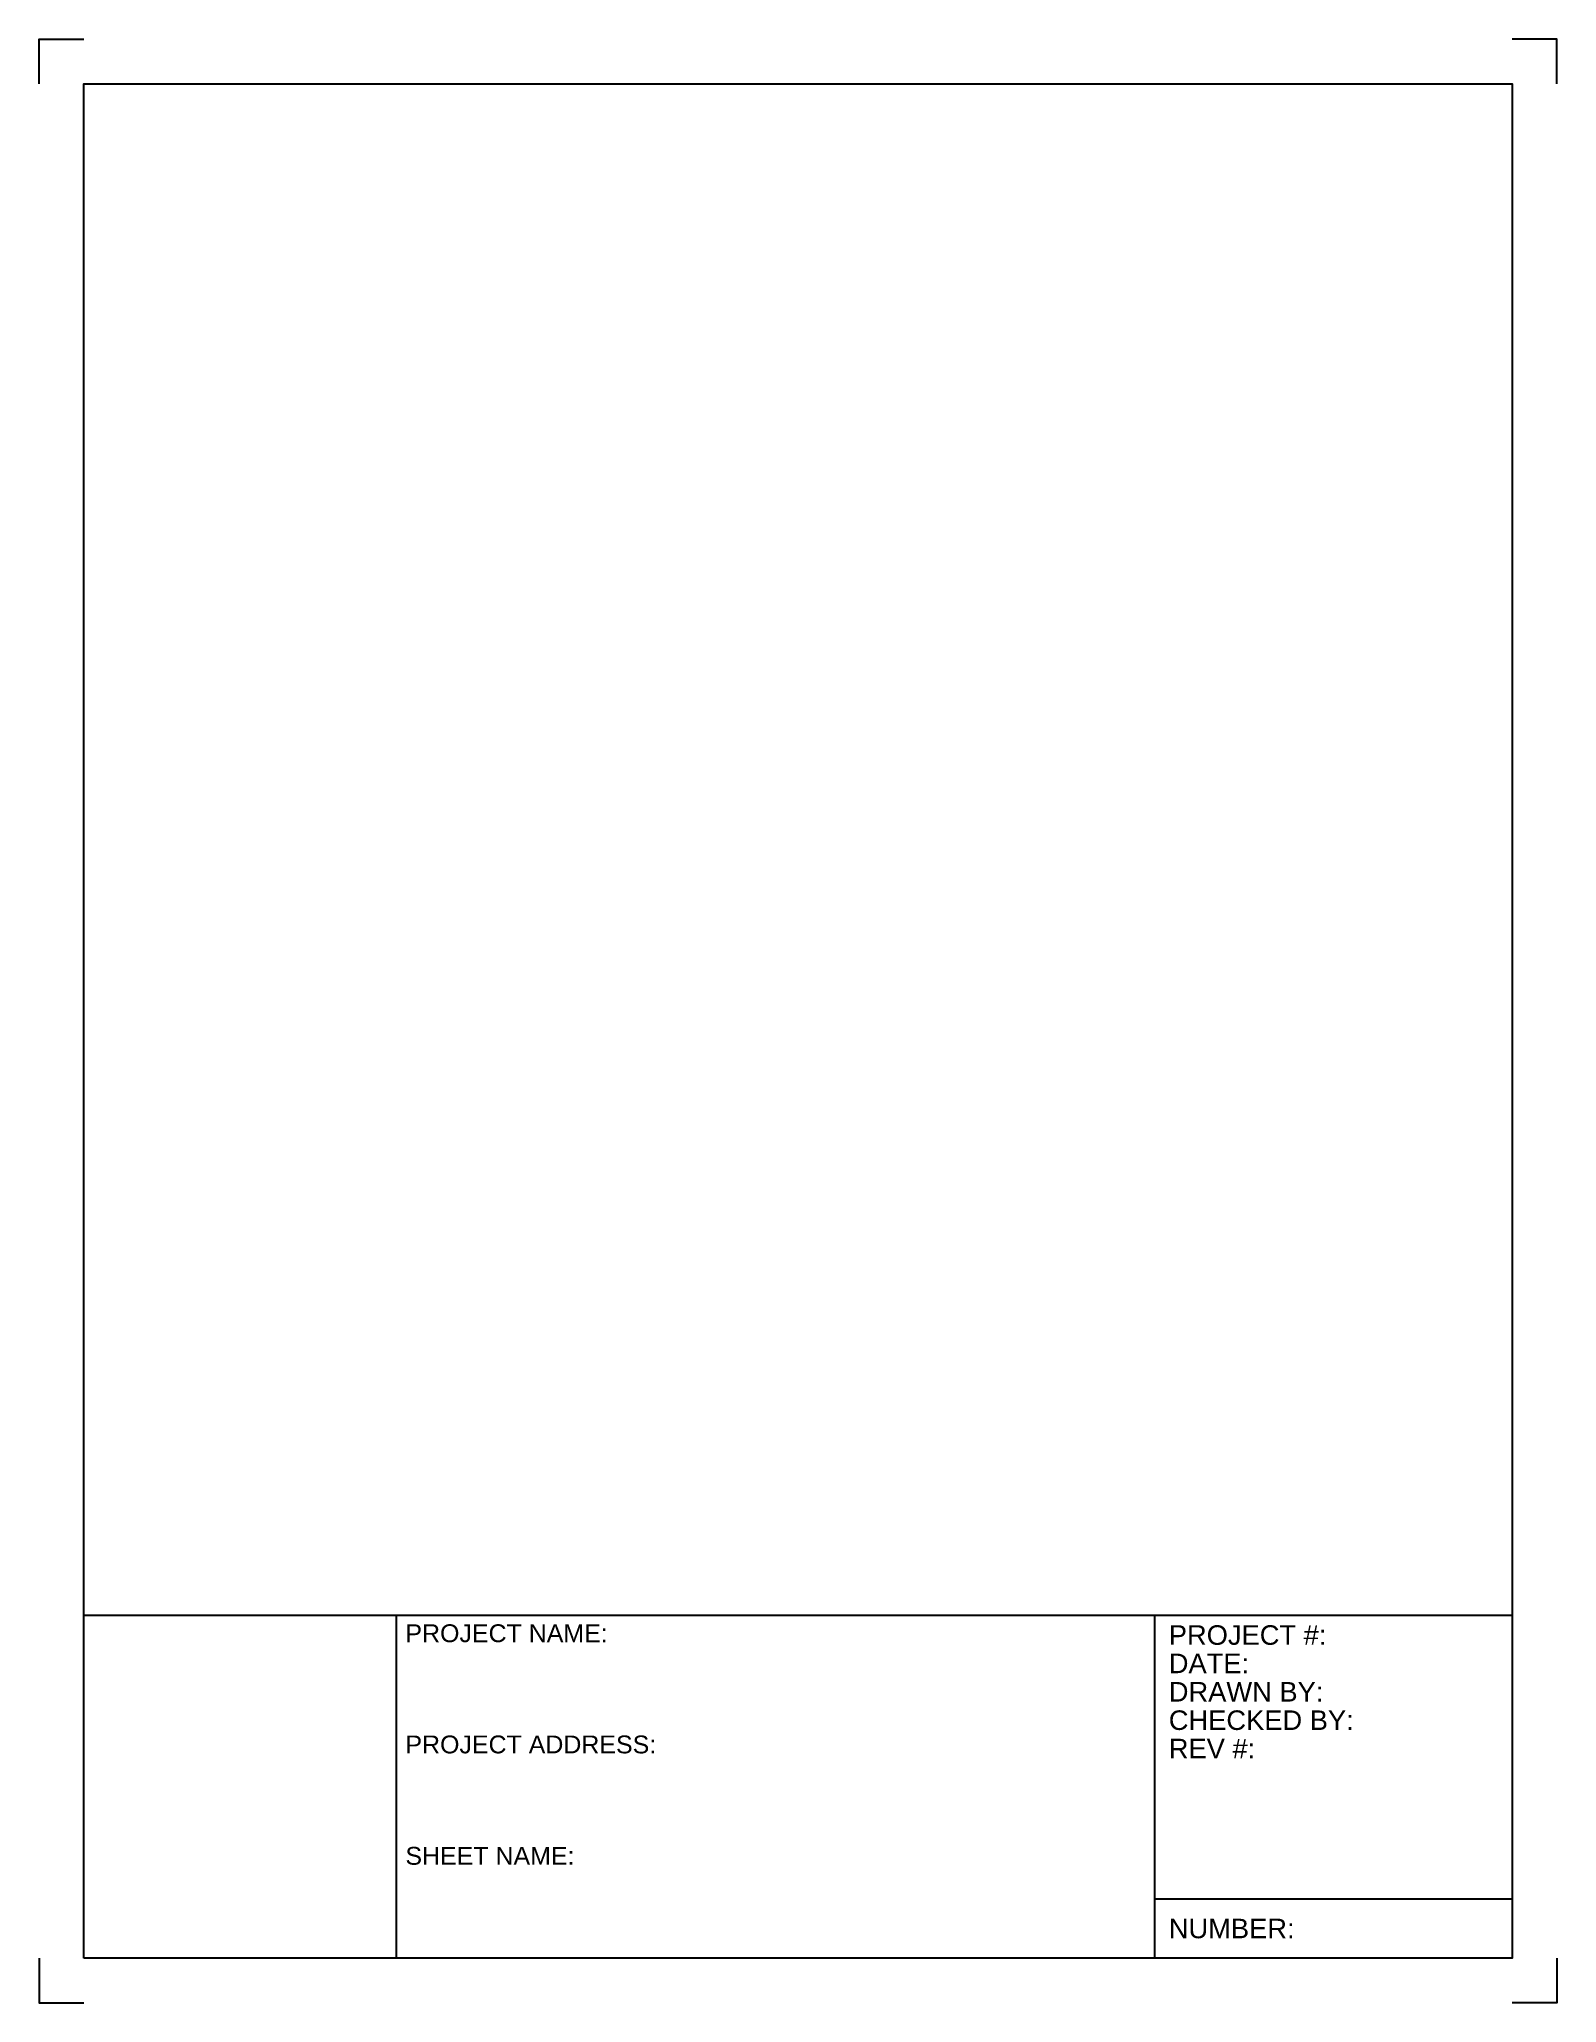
# Model space of a CAD drawing. Extents: x 0 to 8.5, y 0 to 11.
import ezdxf
from ezdxf.enums import TextEntityAlignment as Align

# ---------------------------------------------------------------- set-up
doc = ezdxf.new("R2010")
doc.units = 0
doc.header["$MEASUREMENT"] = 0
doc.layers.add('G-ANNO-TEXT', color=1, linetype='CONTINUOUS')
doc.layers.add('G-ANNO-TTLB-WIDE', color=7, linetype='CONTINUOUS')
doc.layers.add('G-BDR-PLOT EDGE', color=1, linetype='CONTINUOUS', plot=False)
doc.styles.add('NEI-A', font='arial.ttf')
doc.styles.get("Standard").update_dxf_attribs({"font": 'arial.ttf'})

msp = doc.modelspace()

# ---------------------------------------------------------------- linework, layer by layer
at = {"layer": 'G-ANNO-TTLB-WIDE'}
for p, q in [((8.25, 2.17), (0.25, 2.17)), ((2.001, 0.25), (2.001, 2.17)), ((6.249, 0.25), (6.249, 2.17))]:
    msp.add_line(p, q, dxfattribs=at)
at = {"layer": 'G-ANNO-TTLB-WIDE', "flags": 128}
msp.add_lwpolyline([(0.25, 0.25), (0.25, 10.75), (8.25, 10.75), (8.25, 0.25)], close=True, dxfattribs=at)
msp.add_lwpolyline([(6.249, 0.582), (8.25, 0.582)], dxfattribs=at)
at = {"layer": 'G-BDR-PLOT EDGE'}
for points in [[(0, 10.75), (0, 11), (0.25, 11)], [(8.5, 10.75), (8.5, 11), (8.25, 11)], [(0, 0.25), (0, 0), (0.25, 0)], [(8.5, 0.25), (8.5, 0), (8.25, 0)]]:
    msp.add_lwpolyline(points, dxfattribs=at)

# ---------------------------------------------------------------- texts
at = {"layer": 'G-ANNO-TEXT'}
for s, height, p in [('PROJECT #:', 0.1094, (6.327, 2.06)), ('DATE:', 0.1094, (6.327, 1.901)), ('DRAWN BY:', 0.1094, (6.327, 1.742)), ('CHECKED BY:', 0.10938, (6.327, 1.583)), ('REV #:', 0.1094, (6.327, 1.424)), ('NUMBER:', 0.1094, (6.327, 0.416))]:
    msp.add_text(s, height=height, dxfattribs=at).set_placement(p, align=Align.MIDDLE_LEFT)
at = {"layer": 'G-ANNO-TEXT', "char_height": 0.1, "attachment_point": 1, "style": 'NEI-A'}
for s, width, insert in [('PROJECT NAME:', 1.2272, (2.051, 2.12)), ('PROJECT ADDRESS:', 1.52444, (2.051, 1.497)), ('SHEET NAME:', 1.02352, (2.051, 0.873))]:
    msp.add_mtext_dynamic_manual_height_columns(s, width=width, gutter_width=0.5, heights=[0], dxfattribs=dict(at, insert=insert))

doc.saveas('drawing.dxf')
